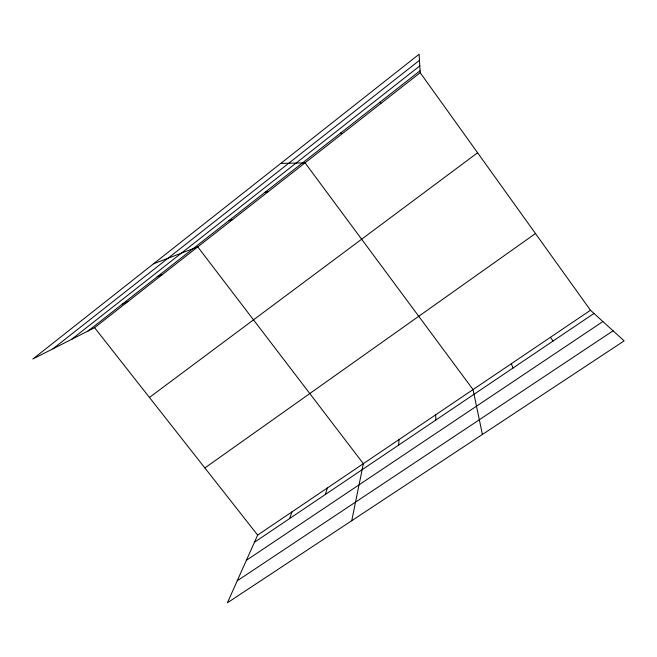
<?xml version="1.0" encoding="UTF-8"?>
<svg xmlns="http://www.w3.org/2000/svg" width="657" height="657" viewBox="0 0 657 657"><rect width="100%" height="100%" fill="white"/><g stroke="black" fill="none" stroke-linecap="round" stroke-linejoin="round"><path stroke-width="0.99" d="M398.577 445.142L399.103 439.525M351.741 520.705L363.346 463.67L197.765 246.876L153.533 263.794M325.404 494.45L327.326 488.003M289.515 518.628L292.102 511.795M590.479 310.252L257.651 535.069L227.421 602.773L624.15 340.884L590.479 310.252L420.184 72.689L419.133 54.227L32.85 359.018L94.575 327.687L420.184 72.689M52.954 348.81L419.478 60.321M71.629 339.332L419.798 65.914M88.038 331.005L420.078 70.767M149.435 397.452L477.59 152.769M204.869 467.948L535.471 233.522M254.431 542.271L593.994 313.455M246.375 560.322L602.88 321.536M237.234 580.796L613.071 330.808M122.243 304.191L128.189 301.366M157.261 276.753L162.575 274.429M228.726 220.744L232.709 219.504M265.182 192.164L268.467 191.499M280.72 163.437L305.062 162.846L473.04 389.576L482.394 434.458M340.753 132.936L342.527 133.502M94.575 327.687L257.651 535.069M379.927 102.229L380.888 103.461M550.418 337.312L553.054 341.04M511.286 363.74L513.076 367.986M435.657 414.83L435.87 420.012"/></g></svg>
